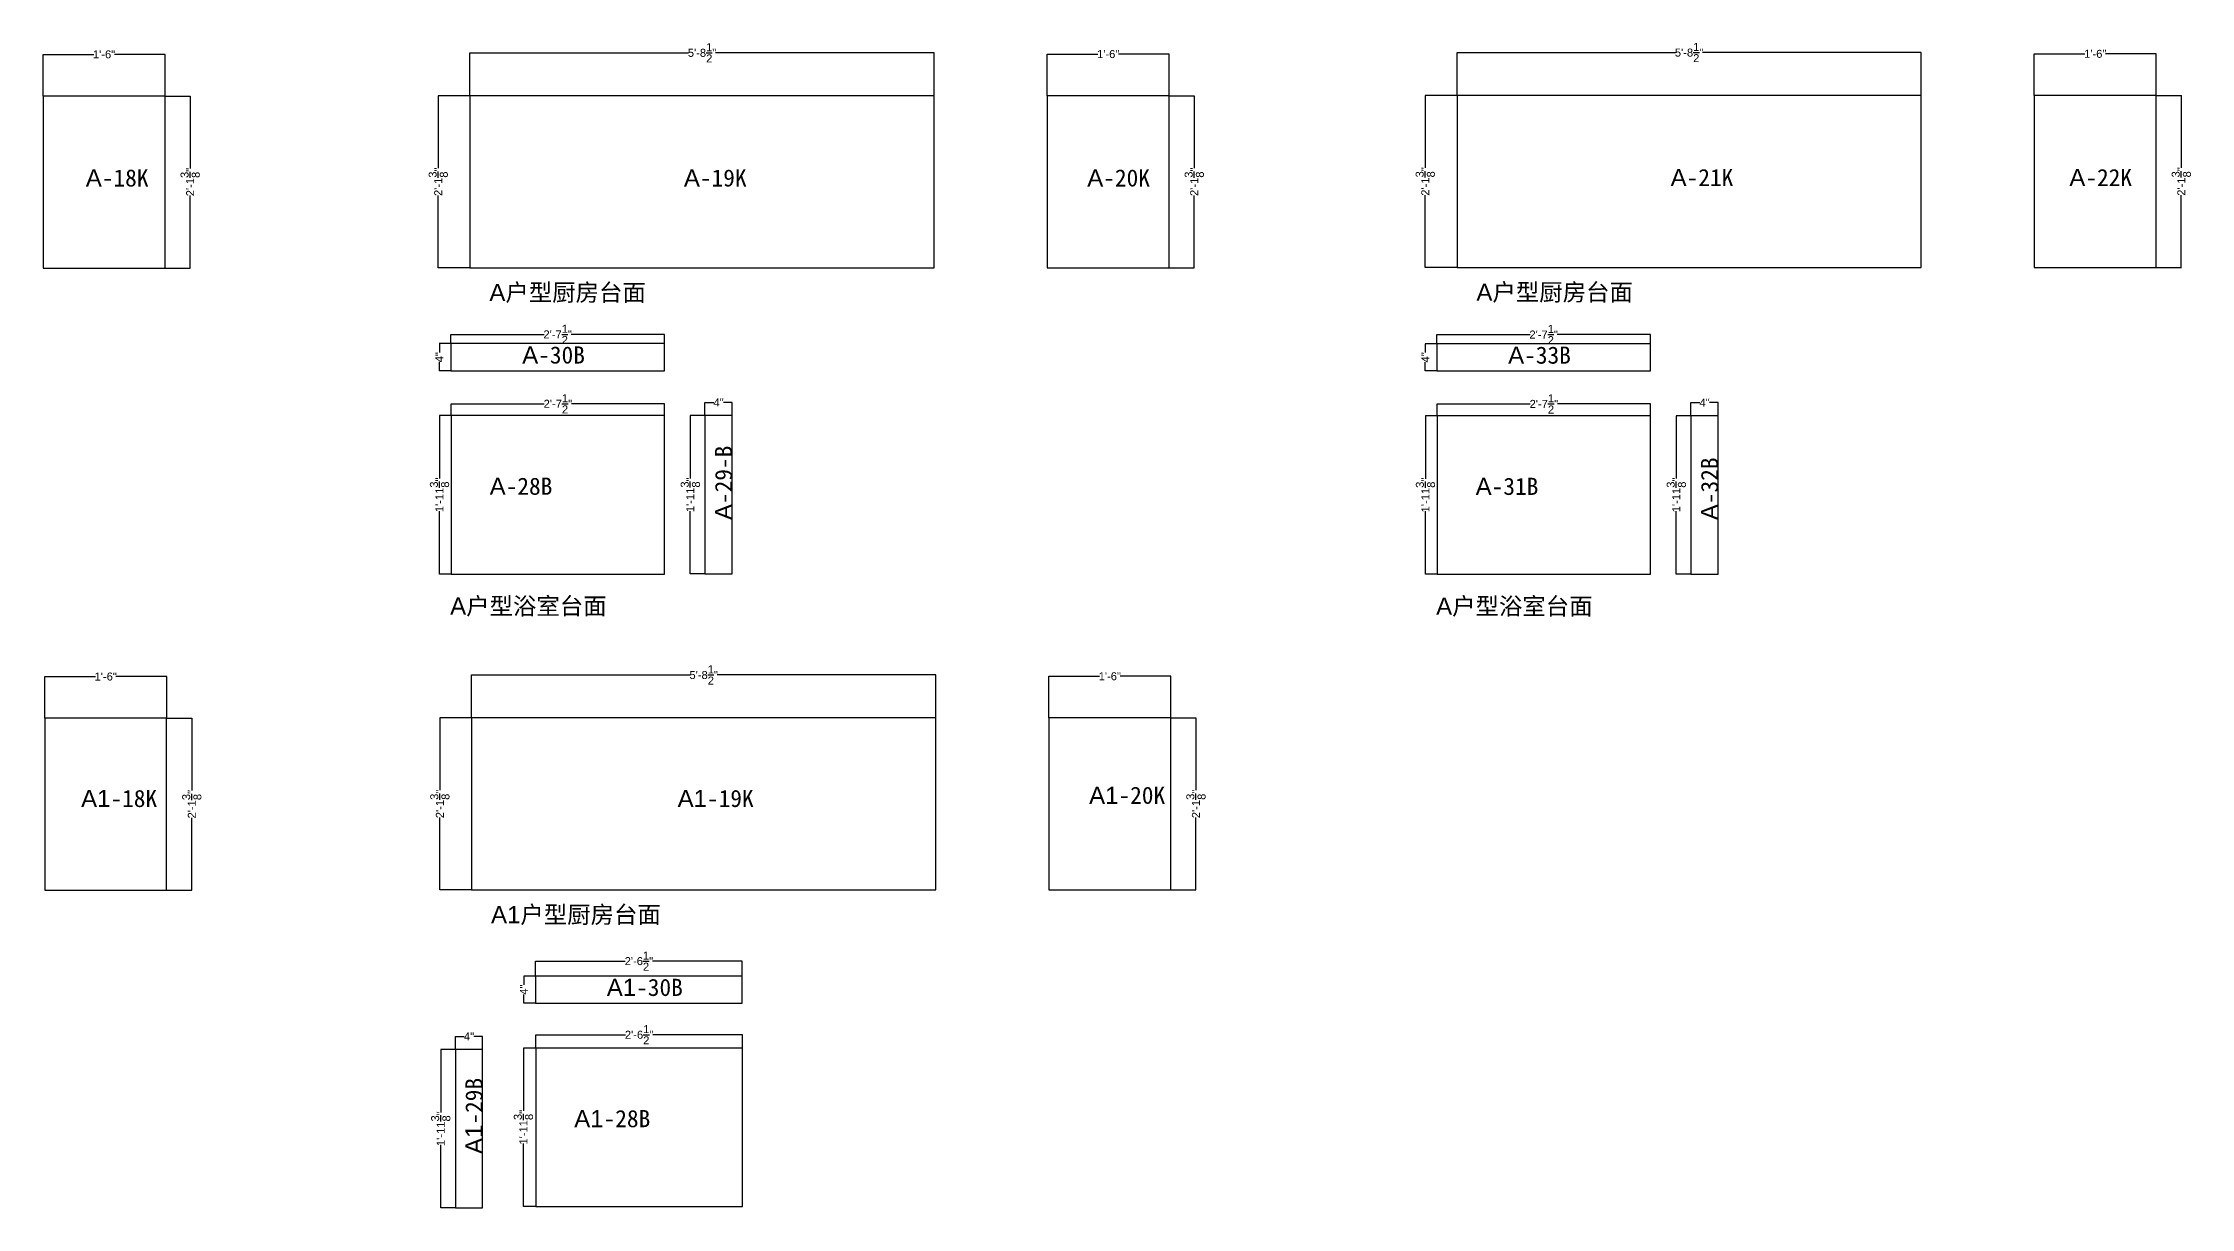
# Model space of a CAD drawing. Header units: inches. Extents: x -997106 to 39633, y -30199 to 1961.
# Drawn here: x 31543 to 39596, y -2409 to 1960 of the extents above; entities that cross this region are included whole.
import ezdxf

# ---------------------------------------------------------------- set-up
doc = ezdxf.new("R2010")
doc.units = ezdxf.units.IN
doc.header["$MEASUREMENT"] = 0
doc.layers.get('Defpoints').update_dxf_attribs({"color": 3})
doc.layers.add('编号', color=10, linetype='Continuous', plot=False)
doc.styles.get("Standard").update_dxf_attribs({"font": 'arial.ttf'})
doc.dimstyles.get("Standard").update_dxf_attribs({"dimtxt": 30, "dimasz": 1, "dimexe": 0.18, "dimexo": 0.0625, "dimgap": 0.09, "dimtad": 0, "dimtoh": 1, "dimdec": 4, "dimlfac": 0.03937, "dimzin": 0, "dimdsep": 46, "dimlunit": 4, "dimtxsty": 'Standard', "dimblk": 'ARCHTICK', "dimcen": 1, "dimadec": 0, "dimazin": 0, "dimtfac": 1, "dimtdec": 4, "dimtix": 1, "dimtofl": 0, "dimtmove": 2, "dimatfit": 3, "dimldrblk": 'ARCHTICK', "dimfxl": 1, "dimtolj": 1, "dimtzin": 0, "dimarcsym": 0})

# ---------------------------------------------------------------- blocks, each defined once
blk = doc.blocks.new('_ArchTick')
at = {"color": 0, "linetype": 'ByBlock', "const_width": 0.15}
blk.add_lwpolyline([(-0.5, -0.5), (0.5, 0.5)], dxfattribs=at)
blk = doc.blocks.new('*D36')
at = {"color": 0, "lineweight": -2, "transparency": 16777216}
for p, q in [((31544, 1761), (31544, 1917.3)), ((31544, 1917.1), (31733.9, 1917.1)), ((32001, 1917.1), (31811, 1917.1)), ((32001, 1761), (32001, 1917.3))]:
    blk.add_line(p, q, dxfattribs=at)
at = {"layer": 'Defpoints', "color": 0, "transparency": 16777216}
for p in [(32001, 1917.1), (31544, 1761), (32001, 1761)]:
    blk.add_point(p, dxfattribs=at)
at = {"color": 0, "lineweight": -2, "transparency": 16777216, "rotation": 180}
blk.add_blockref('_ArchTick', (31544, 1917.1), dxfattribs=at)
at = {"color": 0, "lineweight": -2, "transparency": 16777216}
blk.add_blockref('_ArchTick', (32001, 1917.1), dxfattribs=at)
at = {"color": 0, "transparency": 16777216, "insert": (31772.5, 1917.1), "char_height": 30, "attachment_point": 5}
blk.add_mtext('\\A1;1\'-6"', dxfattribs=at)
blk = doc.blocks.new('*D37')
at = {"color": 0, "lineweight": -2, "transparency": 16777216}
for p, q in [((32001, 1761), (32095.4, 1761)), ((32095.2, 1761), (32095.2, 1489.6)), ((32095.2, 1116), (32095.2, 1387.4)), ((32001, 1116), (32095.4, 1116))]:
    blk.add_line(p, q, dxfattribs=at)
at = {"layer": 'Defpoints', "color": 0, "transparency": 16777216}
for p in [(32001, 1761), (32001, 1116), (32095.2, 1116)]:
    blk.add_point(p, dxfattribs=at)
at = {"color": 0, "lineweight": -2, "transparency": 16777216}
for p, rotation in [((32095.2, 1761), 90), ((32095.2, 1116), 270)]:
    blk.add_blockref('_ArchTick', p, dxfattribs=dict(at, rotation=rotation))
at = {"color": 0, "transparency": 16777216, "insert": (32095.2, 1438.5), "char_height": 30, "attachment_point": 5, "rotation": 90}
blk.add_mtext('\\A1;2\'-1{\\H1x;\\S3/8;}"', dxfattribs=at)
blk = doc.blocks.new('*D38')
at = {"color": 0, "lineweight": -2, "transparency": 16777216}
for p, q in [((33144.3, 1762), (33144.3, 1923.2)), ((33144.3, 1923), (33963.4, 1923)), ((34884.3, 1923), (34065.2, 1923)), ((34884.3, 1762), (34884.3, 1923.2))]:
    blk.add_line(p, q, dxfattribs=at)
at = {"layer": 'Defpoints', "color": 0, "transparency": 16777216}
for p in [(34884.3, 1923), (33144.3, 1762), (34884.3, 1762)]:
    blk.add_point(p, dxfattribs=at)
at = {"color": 0, "lineweight": -2, "transparency": 16777216, "rotation": 180}
blk.add_blockref('_ArchTick', (33144.3, 1923), dxfattribs=at)
at = {"color": 0, "lineweight": -2, "transparency": 16777216}
blk.add_blockref('_ArchTick', (34884.3, 1923), dxfattribs=at)
at = {"color": 0, "transparency": 16777216, "insert": (34014.3, 1923), "char_height": 30, "attachment_point": 5}
blk.add_mtext('\\A1;5\'-8{\\H1x;\\S1/2;}"', dxfattribs=at)
blk = doc.blocks.new('*D39')
at = {"color": 0, "lineweight": -2, "transparency": 16777216}
for p, q in [((33144.2, 1762), (33025.1, 1762)), ((33025.2, 1762), (33025.2, 1490.6)), ((33025.2, 1117), (33025.2, 1388.4)), ((33144.2, 1117), (33025.1, 1117))]:
    blk.add_line(p, q, dxfattribs=at)
at = {"layer": 'Defpoints', "color": 0, "transparency": 16777216}
for p in [(33144.3, 1762), (33025.2, 1117), (33144.3, 1117)]:
    blk.add_point(p, dxfattribs=at)
at = {"color": 0, "lineweight": -2, "transparency": 16777216}
for p, rotation in [((33025.2, 1762), 90), ((33025.2, 1117), 270)]:
    blk.add_blockref('_ArchTick', p, dxfattribs=dict(at, rotation=rotation))
at = {"color": 0, "transparency": 16777216, "insert": (33025.2, 1439.5), "char_height": 30, "attachment_point": 5, "rotation": 90}
blk.add_mtext('\\A1;2\'-1{\\H1x;\\S3/8;}"', dxfattribs=at)
blk = doc.blocks.new('*D40')
at = {"color": 0, "lineweight": -2, "transparency": 16777216}
for p, q in [((35308.4, 1762), (35308.4, 1918.3)), ((35308.4, 1918.1), (35498.3, 1918.1)), ((35765.4, 1918.1), (35575.4, 1918.1)), ((35765.4, 1762), (35765.4, 1918.3))]:
    blk.add_line(p, q, dxfattribs=at)
at = {"layer": 'Defpoints', "color": 0, "transparency": 16777216}
for p in [(35765.4, 1918.1), (35308.4, 1762), (35765.4, 1762)]:
    blk.add_point(p, dxfattribs=at)
at = {"color": 0, "lineweight": -2, "transparency": 16777216, "rotation": 180}
blk.add_blockref('_ArchTick', (35308.4, 1918.1), dxfattribs=at)
at = {"color": 0, "lineweight": -2, "transparency": 16777216}
blk.add_blockref('_ArchTick', (35765.4, 1918.1), dxfattribs=at)
at = {"color": 0, "transparency": 16777216, "insert": (35536.9, 1918.1), "char_height": 30, "attachment_point": 5}
blk.add_mtext('\\A1;1\'-6"', dxfattribs=at)
blk = doc.blocks.new('*D41')
at = {"color": 0, "lineweight": -2, "transparency": 16777216}
for p, q in [((35765.4, 1762), (35859.8, 1762)), ((35859.6, 1762), (35859.6, 1490.6)), ((35859.6, 1117), (35859.6, 1388.4)), ((35765.4, 1117), (35859.8, 1117))]:
    blk.add_line(p, q, dxfattribs=at)
at = {"layer": 'Defpoints', "color": 0, "transparency": 16777216}
for p in [(35765.4, 1762), (35765.4, 1117), (35859.6, 1117)]:
    blk.add_point(p, dxfattribs=at)
at = {"color": 0, "lineweight": -2, "transparency": 16777216}
for p, rotation in [((35859.6, 1762), 90), ((35859.6, 1117), 270)]:
    blk.add_blockref('_ArchTick', p, dxfattribs=dict(at, rotation=rotation))
at = {"color": 0, "transparency": 16777216, "insert": (35859.6, 1439.5), "char_height": 30, "attachment_point": 5, "rotation": 90}
blk.add_mtext('\\A1;2\'-1{\\H1x;\\S3/8;}"', dxfattribs=at)
blk = doc.blocks.new('*D42')
at = {"color": 0, "lineweight": -2, "transparency": 16777216}
for p, q in [((36844.6, 1763), (36844.6, 1924.2)), ((36844.6, 1924), (37663.7, 1924)), ((38584.6, 1924), (37765.5, 1924)), ((38584.6, 1763), (38584.6, 1924.2))]:
    blk.add_line(p, q, dxfattribs=at)
at = {"layer": 'Defpoints', "color": 0, "transparency": 16777216}
for p in [(38584.6, 1924), (36844.6, 1763), (38584.6, 1763)]:
    blk.add_point(p, dxfattribs=at)
at = {"color": 0, "lineweight": -2, "transparency": 16777216, "rotation": 180}
blk.add_blockref('_ArchTick', (36844.6, 1924), dxfattribs=at)
at = {"color": 0, "lineweight": -2, "transparency": 16777216}
blk.add_blockref('_ArchTick', (38584.6, 1924), dxfattribs=at)
at = {"color": 0, "transparency": 16777216, "insert": (37714.6, 1924), "char_height": 30, "attachment_point": 5}
blk.add_mtext('\\A1;5\'-8{\\H1x;\\S1/2;}"', dxfattribs=at)
blk = doc.blocks.new('*D43')
at = {"color": 0, "lineweight": -2, "transparency": 16777216}
for p, q in [((36844.5, 1763), (36725.4, 1763)), ((36725.6, 1763), (36725.6, 1491.6)), ((36725.6, 1118), (36725.6, 1389.4)), ((36844.5, 1118), (36725.4, 1118))]:
    blk.add_line(p, q, dxfattribs=at)
at = {"layer": 'Defpoints', "color": 0, "transparency": 16777216}
for p in [(36844.6, 1763), (36725.6, 1118), (36844.6, 1118)]:
    blk.add_point(p, dxfattribs=at)
at = {"color": 0, "lineweight": -2, "transparency": 16777216}
for p, rotation in [((36725.6, 1763), 90), ((36725.6, 1118), 270)]:
    blk.add_blockref('_ArchTick', p, dxfattribs=dict(at, rotation=rotation))
at = {"color": 0, "transparency": 16777216, "insert": (36725.6, 1440.5), "char_height": 30, "attachment_point": 5, "rotation": 90}
blk.add_mtext('\\A1;2\'-1{\\H1x;\\S3/8;}"', dxfattribs=at)
blk = doc.blocks.new('*D44')
at = {"color": 0, "lineweight": -2, "transparency": 16777216}
for p, q in [((39008.7, 1763), (39008.7, 1919.3)), ((39008.7, 1919.1), (39198.6, 1919.1)), ((39465.7, 1919.1), (39275.7, 1919.1)), ((39465.7, 1763), (39465.7, 1919.3))]:
    blk.add_line(p, q, dxfattribs=at)
at = {"layer": 'Defpoints', "color": 0, "transparency": 16777216}
for p in [(39465.7, 1919.1), (39008.7, 1763), (39465.7, 1763)]:
    blk.add_point(p, dxfattribs=at)
at = {"color": 0, "lineweight": -2, "transparency": 16777216, "rotation": 180}
blk.add_blockref('_ArchTick', (39008.7, 1919.1), dxfattribs=at)
at = {"color": 0, "lineweight": -2, "transparency": 16777216}
blk.add_blockref('_ArchTick', (39465.7, 1919.1), dxfattribs=at)
at = {"color": 0, "transparency": 16777216, "insert": (39237.2, 1919.1), "char_height": 30, "attachment_point": 5}
blk.add_mtext('\\A1;1\'-6"', dxfattribs=at)
blk = doc.blocks.new('*D45')
at = {"color": 0, "lineweight": -2, "transparency": 16777216}
for p, q in [((39465.7, 1763), (39560.1, 1763)), ((39559.9, 1763), (39559.9, 1491.6)), ((39559.9, 1118), (39559.9, 1389.4)), ((39465.7, 1118), (39560.1, 1118))]:
    blk.add_line(p, q, dxfattribs=at)
at = {"layer": 'Defpoints', "color": 0, "transparency": 16777216}
for p in [(39465.7, 1763), (39465.7, 1118), (39559.9, 1118)]:
    blk.add_point(p, dxfattribs=at)
at = {"color": 0, "lineweight": -2, "transparency": 16777216}
for p, rotation in [((39559.9, 1763), 90), ((39559.9, 1118), 270)]:
    blk.add_blockref('_ArchTick', p, dxfattribs=dict(at, rotation=rotation))
at = {"color": 0, "transparency": 16777216, "insert": (39559.9, 1440.5), "char_height": 30, "attachment_point": 5, "rotation": 90}
blk.add_mtext('\\A1;2\'-1{\\H1x;\\S3/8;}"', dxfattribs=at)
blk = doc.blocks.new('*D80')
at = {"color": 0, "lineweight": -2, "transparency": 16777216}
for p, q in [((31550.2, -572), (31550.2, -415.7)), ((31550.2, -415.9), (31740.1, -415.9)), ((32007.2, -415.9), (31817.2, -415.9)), ((32007.2, -572), (32007.2, -415.7))]:
    blk.add_line(p, q, dxfattribs=at)
at = {"layer": 'Defpoints', "color": 0, "transparency": 16777216}
for p in [(32007.2, -415.9), (31550.2, -572), (32007.2, -572)]:
    blk.add_point(p, dxfattribs=at)
at = {"color": 0, "lineweight": -2, "transparency": 16777216, "rotation": 180}
blk.add_blockref('_ArchTick', (31550.2, -415.9), dxfattribs=at)
at = {"color": 0, "lineweight": -2, "transparency": 16777216}
blk.add_blockref('_ArchTick', (32007.2, -415.9), dxfattribs=at)
at = {"color": 0, "transparency": 16777216, "insert": (31778.7, -415.9), "char_height": 30, "attachment_point": 5}
blk.add_mtext('\\A1;1\'-6"', dxfattribs=at)
blk = doc.blocks.new('*D81')
at = {"color": 0, "lineweight": -2, "transparency": 16777216}
for p, q in [((32007.2, -572), (32101.6, -572)), ((32101.4, -572), (32101.4, -843.4)), ((32101.4, -1217), (32101.4, -945.6)), ((32007.2, -1217), (32101.6, -1217))]:
    blk.add_line(p, q, dxfattribs=at)
at = {"layer": 'Defpoints', "color": 0, "transparency": 16777216}
for p in [(32007.2, -572), (32007.2, -1217), (32101.4, -1217)]:
    blk.add_point(p, dxfattribs=at)
at = {"color": 0, "lineweight": -2, "transparency": 16777216}
for p, rotation in [((32101.4, -572), 90), ((32101.4, -1217), 270)]:
    blk.add_blockref('_ArchTick', p, dxfattribs=dict(at, rotation=rotation))
at = {"color": 0, "transparency": 16777216, "insert": (32101.4, -894.5), "char_height": 30, "attachment_point": 5, "rotation": 90}
blk.add_mtext('\\A1;2\'-1{\\H1x;\\S3/8;}"', dxfattribs=at)
blk = doc.blocks.new('*D82')
at = {"color": 0, "lineweight": -2, "transparency": 16777216}
for p, q in [((33150.4, -571), (33150.4, -409.8)), ((33150.4, -410), (33969.5, -410)), ((34890.4, -410), (34071.3, -410)), ((34890.4, -571), (34890.4, -409.8))]:
    blk.add_line(p, q, dxfattribs=at)
at = {"layer": 'Defpoints', "color": 0, "transparency": 16777216}
for p in [(34890.4, -410), (33150.4, -571), (34890.4, -571)]:
    blk.add_point(p, dxfattribs=at)
at = {"color": 0, "lineweight": -2, "transparency": 16777216, "rotation": 180}
blk.add_blockref('_ArchTick', (33150.4, -410), dxfattribs=at)
at = {"color": 0, "lineweight": -2, "transparency": 16777216}
blk.add_blockref('_ArchTick', (34890.4, -410), dxfattribs=at)
at = {"color": 0, "transparency": 16777216, "insert": (34020.4, -410), "char_height": 30, "attachment_point": 5}
blk.add_mtext('\\A1;5\'-8{\\H1x;\\S1/2;}"', dxfattribs=at)
blk = doc.blocks.new('*D83')
at = {"color": 0, "lineweight": -2, "transparency": 16777216}
for p, q in [((33150.3, -571), (33031.2, -571)), ((33031.4, -571), (33031.4, -842.4)), ((33031.4, -1216), (33031.4, -944.6)), ((33150.3, -1216), (33031.2, -1216))]:
    blk.add_line(p, q, dxfattribs=at)
at = {"layer": 'Defpoints', "color": 0, "transparency": 16777216}
for p in [(33150.4, -571), (33031.4, -1216), (33150.4, -1216)]:
    blk.add_point(p, dxfattribs=at)
at = {"color": 0, "lineweight": -2, "transparency": 16777216}
for p, rotation in [((33031.4, -571), 90), ((33031.4, -1216), 270)]:
    blk.add_blockref('_ArchTick', p, dxfattribs=dict(at, rotation=rotation))
at = {"color": 0, "transparency": 16777216, "insert": (33031.4, -893.5), "char_height": 30, "attachment_point": 5, "rotation": 90}
blk.add_mtext('\\A1;2\'-1{\\H1x;\\S3/8;}"', dxfattribs=at)
blk = doc.blocks.new('*D84')
at = {"color": 0, "lineweight": -2, "transparency": 16777216}
for p, q in [((35314.5, -571), (35314.5, -414.7)), ((35314.5, -414.9), (35504.5, -414.9)), ((35771.5, -414.9), (35581.6, -414.9)), ((35771.5, -571), (35771.5, -414.7))]:
    blk.add_line(p, q, dxfattribs=at)
at = {"layer": 'Defpoints', "color": 0, "transparency": 16777216}
for p in [(35771.5, -414.9), (35314.5, -571), (35771.5, -571)]:
    blk.add_point(p, dxfattribs=at)
at = {"color": 0, "lineweight": -2, "transparency": 16777216, "rotation": 180}
blk.add_blockref('_ArchTick', (35314.5, -414.9), dxfattribs=at)
at = {"color": 0, "lineweight": -2, "transparency": 16777216}
blk.add_blockref('_ArchTick', (35771.5, -414.9), dxfattribs=at)
at = {"color": 0, "transparency": 16777216, "insert": (35543, -414.9), "char_height": 30, "attachment_point": 5}
blk.add_mtext('\\A1;1\'-6"', dxfattribs=at)
blk = doc.blocks.new('*D85')
at = {"color": 0, "lineweight": -2, "transparency": 16777216}
for p, q in [((35771.6, -571), (35866, -571)), ((35865.8, -571), (35865.8, -842.4)), ((35865.8, -1216), (35865.8, -944.6)), ((35771.6, -1216), (35866, -1216))]:
    blk.add_line(p, q, dxfattribs=at)
at = {"layer": 'Defpoints', "color": 0, "transparency": 16777216}
for p in [(35771.5, -571), (35771.5, -1216), (35865.8, -1216)]:
    blk.add_point(p, dxfattribs=at)
at = {"color": 0, "lineweight": -2, "transparency": 16777216}
for p, rotation in [((35865.8, -571), 90), ((35865.8, -1216), 270)]:
    blk.add_blockref('_ArchTick', p, dxfattribs=dict(at, rotation=rotation))
at = {"color": 0, "transparency": 16777216, "insert": (35865.8, -893.5), "char_height": 30, "attachment_point": 5, "rotation": 90}
blk.add_mtext('\\A1;2\'-1{\\H1x;\\S3/8;}"', dxfattribs=at)
blk = doc.blocks.new('*D915')
at = {"color": 0, "lineweight": -2, "transparency": 16777216}
for p, q in [((33089.6, -1814.3), (33034.5, -1814.3)), ((33034.7, -1814.3), (33034.7, -2050.2)), ((33034.7, -2408.3), (33034.7, -2172.4)), ((33089.6, -2408.3), (33034.5, -2408.3))]:
    blk.add_line(p, q, dxfattribs=at)
at = {"layer": 'Defpoints', "color": 0, "transparency": 16777216}
for p in [(33089.7, -1814.3), (33034.7, -2408.3), (33089.7, -2408.3)]:
    blk.add_point(p, dxfattribs=at)
at = {"color": 0, "lineweight": -2, "transparency": 16777216}
for p, rotation in [((33034.7, -1814.3), 90), ((33034.7, -2408.3), 270)]:
    blk.add_blockref('_ArchTick', p, dxfattribs=dict(at, rotation=rotation))
at = {"color": 0, "transparency": 16777216, "insert": (33034.7, -2111.3), "char_height": 30, "attachment_point": 5, "rotation": 90}
blk.add_mtext('\\A1;1\'-11{\\H1x;\\S3/8;}"', dxfattribs=at)
blk = doc.blocks.new('*D916')
at = {"color": 0, "lineweight": -2, "transparency": 16777216}
for p, q in [((33089.7, -1814.3), (33089.7, -1765)), ((33089.7, -1765.2), (33122.7, -1765.2)), ((33191.7, -1765.2), (33158.6, -1765.2)), ((33191.7, -1814.3), (33191.7, -1765))]:
    blk.add_line(p, q, dxfattribs=at)
at = {"layer": 'Defpoints', "color": 0, "transparency": 16777216}
for p in [(33191.7, -1765.2), (33089.7, -1814.3), (33191.7, -1814.3)]:
    blk.add_point(p, dxfattribs=at)
at = {"color": 0, "lineweight": -2, "transparency": 16777216, "rotation": 180}
blk.add_blockref('_ArchTick', (33089.7, -1765.2), dxfattribs=at)
at = {"color": 0, "lineweight": -2, "transparency": 16777216}
blk.add_blockref('_ArchTick', (33191.7, -1765.2), dxfattribs=at)
at = {"color": 0, "transparency": 16777216, "insert": (33140.7, -1765.2), "char_height": 30, "attachment_point": 5}
blk.add_mtext('\\A1;4"', dxfattribs=at)
blk = doc.blocks.new('*D914')
at = {"color": 0, "lineweight": -2, "transparency": 16777216}
for p, q in [((33390, -1538.8), (33346, -1538.8)), ((33346.2, -1538.8), (33346.2, -1571.9)), ((33346.2, -1640.8), (33346.2, -1607.7)), ((33390, -1640.8), (33346, -1640.8))]:
    blk.add_line(p, q, dxfattribs=at)
at = {"layer": 'Defpoints', "color": 0, "transparency": 16777216}
for p in [(33390.1, -1538.8), (33346.2, -1640.8), (33390.1, -1640.8)]:
    blk.add_point(p, dxfattribs=at)
at = {"color": 0, "lineweight": -2, "transparency": 16777216}
for p, rotation in [((33346.2, -1538.8), 90), ((33346.2, -1640.8), 270)]:
    blk.add_blockref('_ArchTick', p, dxfattribs=dict(at, rotation=rotation))
at = {"color": 0, "transparency": 16777216, "insert": (33346.2, -1589.8), "char_height": 30, "attachment_point": 5, "rotation": 90}
blk.add_mtext('\\A1;4"', dxfattribs=at)
blk = doc.blocks.new('*D917')
at = {"color": 0, "lineweight": -2, "transparency": 16777216}
for p, q in [((33390.1, -1537.1), (33390.1, -1482.7)), ((33390.1, -1482.9), (33726.4, -1482.9)), ((34165.1, -1482.9), (33828.7, -1482.9)), ((34165.1, -1538.7), (34165.1, -1482.7))]:
    blk.add_line(p, q, dxfattribs=at)
at = {"layer": 'Defpoints', "color": 0, "transparency": 16777216}
for p in [(34165.1, -1482.9), (33390.1, -1537.1), (34165.1, -1538.8)]:
    blk.add_point(p, dxfattribs=at)
at = {"color": 0, "lineweight": -2, "transparency": 16777216, "rotation": 180}
blk.add_blockref('_ArchTick', (33390.1, -1482.9), dxfattribs=at)
at = {"color": 0, "lineweight": -2, "transparency": 16777216}
blk.add_blockref('_ArchTick', (34165.1, -1482.9), dxfattribs=at)
at = {"color": 0, "transparency": 16777216, "insert": (33777.6, -1482.9), "char_height": 30, "attachment_point": 5}
blk.add_mtext('\\A1;2\'-6{\\H1x;\\S1/2;}"', dxfattribs=at)
blk = doc.blocks.new('*D918')
at = {"color": 0, "lineweight": -2, "transparency": 16777216}
for p, q in [((33390.8, -1808.9), (33390.8, -1758.9)), ((33390.8, -1759.1), (33727.2, -1759.1)), ((34165.8, -1759.1), (33829.5, -1759.1)), ((34165.8, -1808.9), (34165.8, -1758.9))]:
    blk.add_line(p, q, dxfattribs=at)
at = {"layer": 'Defpoints', "color": 0, "transparency": 16777216}
for p in [(34165.8, -1759.1), (33390.8, -1808.9), (34165.8, -1808.9)]:
    blk.add_point(p, dxfattribs=at)
at = {"color": 0, "lineweight": -2, "transparency": 16777216, "rotation": 180}
blk.add_blockref('_ArchTick', (33390.8, -1759.1), dxfattribs=at)
at = {"color": 0, "lineweight": -2, "transparency": 16777216}
blk.add_blockref('_ArchTick', (34165.8, -1759.1), dxfattribs=at)
at = {"color": 0, "transparency": 16777216, "insert": (33778.3, -1759.1), "char_height": 30, "attachment_point": 5}
blk.add_mtext('\\A1;2\'-6{\\H1x;\\S1/2;}"', dxfattribs=at)
blk = doc.blocks.new('*D919')
at = {"color": 0, "lineweight": -2, "transparency": 16777216}
for p, q in [((33390.8, -1808.9), (33344.4, -1808.9)), ((33344.6, -1808.9), (33344.6, -2044.8)), ((33344.6, -2402.9), (33344.6, -2167)), ((33390.8, -2402.9), (33344.4, -2402.9))]:
    blk.add_line(p, q, dxfattribs=at)
at = {"layer": 'Defpoints', "color": 0, "transparency": 16777216}
for p in [(33390.8, -1808.9), (33344.6, -2402.9), (33390.8, -2402.9)]:
    blk.add_point(p, dxfattribs=at)
at = {"color": 0, "lineweight": -2, "transparency": 16777216}
for p, rotation in [((33344.6, -1808.9), 90), ((33344.6, -2402.9), 270)]:
    blk.add_blockref('_ArchTick', p, dxfattribs=dict(at, rotation=rotation))
at = {"color": 0, "transparency": 16777216, "insert": (33344.6, -2105.9), "char_height": 30, "attachment_point": 5, "rotation": 90}
blk.add_mtext('\\A1;1\'-11{\\H1x;\\S3/8;}"', dxfattribs=at)
blk = doc.blocks.new('*D1160')
at = {"color": 0, "lineweight": -2, "transparency": 16777216}
for p, q in [((34025.2, 562.7), (33970.2, 562.7)), ((33970.3, 562.7), (33970.3, 326.8)), ((33970.3, -31.3), (33970.3, 204.6)), ((34025.2, -31.3), (33970.2, -31.3))]:
    blk.add_line(p, q, dxfattribs=at)
at = {"layer": 'Defpoints', "color": 0, "transparency": 16777216}
for p in [(34025.3, 562.7), (33970.3, -31.3), (34025.3, -31.3)]:
    blk.add_point(p, dxfattribs=at)
at = {"color": 0, "lineweight": -2, "transparency": 16777216}
for p, rotation in [((33970.3, 562.7), 90), ((33970.3, -31.3), 270)]:
    blk.add_blockref('_ArchTick', p, dxfattribs=dict(at, rotation=rotation))
at = {"color": 0, "transparency": 16777216, "insert": (33970.3, 265.7), "char_height": 30, "attachment_point": 5, "rotation": 90}
blk.add_mtext('\\A1;1\'-11{\\H1x;\\S3/8;}"', dxfattribs=at)
blk = doc.blocks.new('*D1161')
at = {"color": 0, "lineweight": -2, "transparency": 16777216}
for p, q in [((34025.3, 562.8), (34025.3, 612)), ((34025.3, 611.8), (34058.3, 611.8)), ((34127.3, 611.8), (34094.2, 611.8)), ((34127.3, 562.8), (34127.3, 612))]:
    blk.add_line(p, q, dxfattribs=at)
at = {"layer": 'Defpoints', "color": 0, "transparency": 16777216}
for p in [(34127.3, 611.8), (34025.3, 562.7), (34127.3, 562.7)]:
    blk.add_point(p, dxfattribs=at)
at = {"color": 0, "lineweight": -2, "transparency": 16777216, "rotation": 180}
blk.add_blockref('_ArchTick', (34025.3, 611.8), dxfattribs=at)
at = {"color": 0, "lineweight": -2, "transparency": 16777216}
blk.add_blockref('_ArchTick', (34127.3, 611.8), dxfattribs=at)
at = {"color": 0, "transparency": 16777216, "insert": (34076.3, 611.8), "char_height": 30, "attachment_point": 5}
blk.add_mtext('\\A1;4"', dxfattribs=at)
blk = doc.blocks.new('*D1162')
at = {"color": 0, "lineweight": -2, "transparency": 16777216}
for p, q in [((33073.8, 562.5), (33073.8, 607.2)), ((33073.8, 607), (33422.6, 607)), ((33873.8, 607), (33524.9, 607)), ((33873.8, 562.5), (33873.8, 607.2))]:
    blk.add_line(p, q, dxfattribs=at)
at = {"layer": 'Defpoints', "color": 0, "transparency": 16777216}
for p in [(33873.8, 607), (33073.8, 562.5), (33873.8, 562.5)]:
    blk.add_point(p, dxfattribs=at)
at = {"color": 0, "lineweight": -2, "transparency": 16777216, "rotation": 180}
blk.add_blockref('_ArchTick', (33073.8, 607), dxfattribs=at)
at = {"color": 0, "lineweight": -2, "transparency": 16777216}
blk.add_blockref('_ArchTick', (33873.8, 607), dxfattribs=at)
at = {"color": 0, "transparency": 16777216, "insert": (33473.8, 607), "char_height": 30, "attachment_point": 5}
blk.add_mtext('\\A1;2\'-7{\\H1x;\\S1/2;}"', dxfattribs=at)
blk = doc.blocks.new('*D1163')
at = {"color": 0, "lineweight": -2, "transparency": 16777216}
for p, q in [((33073.7, 562.5), (33029.8, 562.5)), ((33030, 562.5), (33030, 326.6)), ((33030, -31.5), (33030, 204.4)), ((33073.7, -31.5), (33029.8, -31.5))]:
    blk.add_line(p, q, dxfattribs=at)
at = {"layer": 'Defpoints', "color": 0, "transparency": 16777216}
for p in [(33073.8, 562.5), (33030, -31.5), (33073.8, -31.5)]:
    blk.add_point(p, dxfattribs=at)
at = {"color": 0, "lineweight": -2, "transparency": 16777216}
for p, rotation in [((33030, 562.5), 90), ((33030, -31.5), 270)]:
    blk.add_blockref('_ArchTick', p, dxfattribs=dict(at, rotation=rotation))
at = {"color": 0, "transparency": 16777216, "insert": (33030, 265.5), "char_height": 30, "attachment_point": 5, "rotation": 90}
blk.add_mtext('\\A1;1\'-11{\\H1x;\\S3/8;}"', dxfattribs=at)
blk = doc.blocks.new('*D1164')
at = {"color": 0, "lineweight": -2, "transparency": 16777216}
for p, q in [((33073, 832.6), (33029.3, 832.6)), ((33029.5, 832.6), (33029.5, 799.5)), ((33073, 730.6), (33029.3, 730.6)), ((33029.5, 730.6), (33029.5, 763.7))]:
    blk.add_line(p, q, dxfattribs=at)
at = {"layer": 'Defpoints', "color": 0, "transparency": 16777216}
for p in [(33073, 832.6), (33029.5, 730.6), (33073, 730.6)]:
    blk.add_point(p, dxfattribs=at)
at = {"color": 0, "lineweight": -2, "transparency": 16777216}
for p, rotation in [((33029.5, 832.6), 90), ((33029.5, 730.6), 270)]:
    blk.add_blockref('_ArchTick', p, dxfattribs=dict(at, rotation=rotation))
at = {"color": 0, "transparency": 16777216, "insert": (33029.5, 781.6), "char_height": 30, "attachment_point": 5, "rotation": 90}
blk.add_mtext('\\A1;4"', dxfattribs=at)
blk = doc.blocks.new('*D1165')
at = {"color": 0, "lineweight": -2, "transparency": 16777216}
for p, q in [((33073, 832.7), (33073, 867.4)), ((33073, 867.2), (33421.9, 867.2)), ((33873, 867.2), (33524.2, 867.2)), ((33873, 832.7), (33873, 867.4))]:
    blk.add_line(p, q, dxfattribs=at)
at = {"layer": 'Defpoints', "color": 0, "transparency": 16777216}
for p in [(33073, 832.6), (33873, 867.2), (33873, 832.6)]:
    blk.add_point(p, dxfattribs=at)
at = {"color": 0, "lineweight": -2, "transparency": 16777216, "rotation": 180}
blk.add_blockref('_ArchTick', (33073, 867.2), dxfattribs=at)
at = {"color": 0, "lineweight": -2, "transparency": 16777216}
blk.add_blockref('_ArchTick', (33873, 867.2), dxfattribs=at)
at = {"color": 0, "transparency": 16777216, "insert": (33473, 867.2), "char_height": 30, "attachment_point": 5}
blk.add_mtext('\\A1;2\'-7{\\H1x;\\S1/2;}"', dxfattribs=at)
blk = doc.blocks.new('*D1166')
at = {"color": 0, "lineweight": -2, "transparency": 16777216}
for p, q in [((37721.5, 562.2), (37666.5, 562.2)), ((37666.7, 562.2), (37666.7, 326.3)), ((37666.7, -31.8), (37666.7, 204.1)), ((37721.5, -31.8), (37666.5, -31.8))]:
    blk.add_line(p, q, dxfattribs=at)
at = {"layer": 'Defpoints', "color": 0, "transparency": 16777216}
for p in [(37721.6, 562.2), (37666.7, -31.8), (37721.6, -31.8)]:
    blk.add_point(p, dxfattribs=at)
at = {"color": 0, "lineweight": -2, "transparency": 16777216}
for p, rotation in [((37666.7, 562.2), 90), ((37666.7, -31.8), 270)]:
    blk.add_blockref('_ArchTick', p, dxfattribs=dict(at, rotation=rotation))
at = {"color": 0, "transparency": 16777216, "insert": (37666.7, 265.2), "char_height": 30, "attachment_point": 5, "rotation": 90}
blk.add_mtext('\\A1;1\'-11{\\H1x;\\S3/8;}"', dxfattribs=at)
blk = doc.blocks.new('*D1167')
at = {"color": 0, "lineweight": -2, "transparency": 16777216}
for p, q in [((37721.6, 562.3), (37721.6, 611.5)), ((37721.6, 611.3), (37754.7, 611.3)), ((37823.6, 611.3), (37790.5, 611.3)), ((37823.6, 562.3), (37823.6, 611.5))]:
    blk.add_line(p, q, dxfattribs=at)
at = {"layer": 'Defpoints', "color": 0, "transparency": 16777216}
for p in [(37823.6, 611.3), (37721.6, 562.2), (37823.6, 562.2)]:
    blk.add_point(p, dxfattribs=at)
at = {"color": 0, "lineweight": -2, "transparency": 16777216, "rotation": 180}
blk.add_blockref('_ArchTick', (37721.6, 611.3), dxfattribs=at)
at = {"color": 0, "lineweight": -2, "transparency": 16777216}
blk.add_blockref('_ArchTick', (37823.6, 611.3), dxfattribs=at)
at = {"color": 0, "transparency": 16777216, "insert": (37772.6, 611.3), "char_height": 30, "attachment_point": 5}
blk.add_mtext('\\A1;4"', dxfattribs=at)
blk = doc.blocks.new('*D1168')
at = {"color": 0, "lineweight": -2, "transparency": 16777216}
for p, q in [((36770.1, 562), (36770.1, 606.7)), ((36770.1, 606.5), (37118.9, 606.5)), ((37570.1, 606.5), (37221.3, 606.5)), ((37570.1, 562), (37570.1, 606.7))]:
    blk.add_line(p, q, dxfattribs=at)
at = {"layer": 'Defpoints', "color": 0, "transparency": 16777216}
for p in [(37570.1, 606.5), (36770.1, 562), (37570.1, 562)]:
    blk.add_point(p, dxfattribs=at)
at = {"color": 0, "lineweight": -2, "transparency": 16777216, "rotation": 180}
blk.add_blockref('_ArchTick', (36770.1, 606.5), dxfattribs=at)
at = {"color": 0, "lineweight": -2, "transparency": 16777216}
blk.add_blockref('_ArchTick', (37570.1, 606.5), dxfattribs=at)
at = {"color": 0, "transparency": 16777216, "insert": (37170.1, 606.5), "char_height": 30, "attachment_point": 5}
blk.add_mtext('\\A1;2\'-7{\\H1x;\\S1/2;}"', dxfattribs=at)
blk = doc.blocks.new('*D1169')
at = {"color": 0, "lineweight": -2, "transparency": 16777216}
for p, q in [((36770, 562), (36726.1, 562)), ((36726.3, 562), (36726.3, 326.1)), ((36726.3, -32), (36726.3, 203.9)), ((36770, -32), (36726.1, -32))]:
    blk.add_line(p, q, dxfattribs=at)
at = {"layer": 'Defpoints', "color": 0, "transparency": 16777216}
for p in [(36770.1, 562), (36726.3, -32), (36770.1, -32)]:
    blk.add_point(p, dxfattribs=at)
at = {"color": 0, "lineweight": -2, "transparency": 16777216}
for p, rotation in [((36726.3, 562), 90), ((36726.3, -32), 270)]:
    blk.add_blockref('_ArchTick', p, dxfattribs=dict(at, rotation=rotation))
at = {"color": 0, "transparency": 16777216, "insert": (36726.3, 265), "char_height": 30, "attachment_point": 5, "rotation": 90}
blk.add_mtext('\\A1;1\'-11{\\H1x;\\S3/8;}"', dxfattribs=at)
blk = doc.blocks.new('*D1170')
at = {"color": 0, "lineweight": -2, "transparency": 16777216}
for p, q in [((36769.3, 832.1), (36725.6, 832.1)), ((36725.8, 832.1), (36725.8, 799)), ((36769.3, 730.1), (36725.6, 730.1)), ((36725.8, 730.1), (36725.8, 763.2))]:
    blk.add_line(p, q, dxfattribs=at)
at = {"layer": 'Defpoints', "color": 0, "transparency": 16777216}
for p in [(36769.4, 832.1), (36725.8, 730.1), (36769.4, 730.1)]:
    blk.add_point(p, dxfattribs=at)
at = {"color": 0, "lineweight": -2, "transparency": 16777216}
for p, rotation in [((36725.8, 832.1), 90), ((36725.8, 730.1), 270)]:
    blk.add_blockref('_ArchTick', p, dxfattribs=dict(at, rotation=rotation))
at = {"color": 0, "transparency": 16777216, "insert": (36725.8, 781.1), "char_height": 30, "attachment_point": 5, "rotation": 90}
blk.add_mtext('\\A1;4"', dxfattribs=at)
blk = doc.blocks.new('*D1171')
at = {"color": 0, "lineweight": -2, "transparency": 16777216}
for p, q in [((36769.4, 832.2), (36769.4, 866.9)), ((36769.4, 866.7), (37118.2, 866.7)), ((37569.4, 866.7), (37220.5, 866.7)), ((37569.4, 832.2), (37569.4, 866.9))]:
    blk.add_line(p, q, dxfattribs=at)
at = {"layer": 'Defpoints', "color": 0, "transparency": 16777216}
for p in [(36769.4, 832.1), (37569.4, 866.7), (37569.4, 832.1)]:
    blk.add_point(p, dxfattribs=at)
at = {"color": 0, "lineweight": -2, "transparency": 16777216, "rotation": 180}
blk.add_blockref('_ArchTick', (36769.4, 866.7), dxfattribs=at)
at = {"color": 0, "lineweight": -2, "transparency": 16777216}
blk.add_blockref('_ArchTick', (37569.4, 866.7), dxfattribs=at)
at = {"color": 0, "transparency": 16777216, "insert": (37169.4, 866.7), "char_height": 30, "attachment_point": 5}
blk.add_mtext('\\A1;2\'-7{\\H1x;\\S1/2;}"', dxfattribs=at)

msp = doc.modelspace()

# ---------------------------------------------------------------- linework, layer by layer
for points in [[(31543.97247, 1115.97634), (32000.97247, 1115.97634), (32000.97247, 1760.97634), (31543.97247, 1760.97634)], [(33144.25657, 1116.97634), (34884.25657, 1116.97634), (34884.25657, 1761.97634), (33144.25657, 1761.97634)], [(35308.37072, 1116.97634), (35765.37072, 1116.97634), (35765.37072, 1761.97634), (35308.37072, 1761.97634)], [(36844.57261, 1117.97634), (38584.57261, 1117.97634), (38584.57261, 1762.97634), (36844.57261, 1762.97634)], [(39008.68677, 1117.97634), (39465.68677, 1117.97634), (39465.68677, 1762.97634), (39008.68677, 1762.97634)], [(33073.03735, 730.60527), (33873.03735, 730.60527), (33873.03735, 832.60527), (33073.03735, 832.60527)], [(36769.35961, 730.10527), (37569.35961, 730.10527), (37569.35961, 832.10527), (36769.35961, 832.10527)], [(33073.77064, -31.5271), (33873.77064, -31.5271), (33873.77064, 562.4729), (33073.77064, 562.4729)], [(34025.27653, -31.28061), (34127.27653, -31.28061), (34127.27653, 562.71939), (34025.27653, 562.71939)], [(36770.09289, -32.0271), (37570.09289, -32.0271), (37570.09289, 561.9729), (36770.09289, 561.9729)], [(37721.59878, -31.78061), (37823.59878, -31.78061), (37823.59878, 562.21939), (37721.59878, 562.21939)], [(31550.1547, -1217.01361), (32007.1547, -1217.01361), (32007.1547, -572.01361), (31550.1547, -572.01361)], [(33150.4084, -1216.01361), (34890.4084, -1216.01361), (34890.4084, -571.01361), (33150.4084, -571.01361)], [(35314.52255, -1216.01361), (35771.52255, -1216.01361), (35771.52255, -571.01361), (35314.52255, -571.01361)], [(33390.07941, -1640.7855), (34165.07941, -1640.7855), (34165.07941, -1538.7855), (33390.07941, -1538.7855)], [(33089.65505, -2408.32936), (33191.65505, -2408.32936), (33191.65505, -1814.32936), (33089.65505, -1814.32936)], [(33390.8127, -2402.91787), (34165.8127, -2402.91787), (34165.8127, -1808.91787), (33390.8127, -1808.91787)]]:
    msp.add_lwpolyline(points, close=True)

# ---------------------------------------------------------------- texts
at = {"char_height": 64.3508622, "attachment_point": 1}
for s, insert in [('A{\\fSimSun|b0|i0|c134|p2;户型厨房台面}', (33217.02397, 1056.7076)), ('A{\\fSimSun|b0|i0|c134|p2;户型厨房台面}', (36917.34002, 1057.7076)), ('A{\\fSimSun|b0|i0|c134|p2;户型浴室台面}', (33069.9654, -119.24396)), ('A{\\fSimSun|b0|i0|c134|p2;户型浴室台面}', (36766.28766, -119.74396)), ('A1{\\fSimSun|b0|i0|c134|p2;户型厨房台面}', (33223.17581, -1276.28234))]:
    msp.add_mtext(s, dxfattribs=dict(at, insert=insert))
at = {"layer": '编号', "char_height": 64.3508622, "attachment_point": 1}
for s, insert in [('A{\\fSimSun|b0|i0|c134|p2;-18K}', (31704.02913, 1486.08508)), ('A{\\fSimSun|b0|i0|c134|p2;-19K}', (33946.25148, 1486.08508)), ('A{\\fSimSun|b0|i0|c134|p2;-20K}', (35458.40046, 1486.08508)), ('A{\\fSimSun|b0|i0|c134|p2;-21K}', (37645.33357, 1487.48546)), ('A{\\fSimSun|b0|i0|c134|p2;-22K}', (39140.15301, 1487.48546)), ('A{\\fSimSun|b0|i0|c134|p2;-30B}', (33340.0469, 822.15839)), ('A{\\fSimSun|b0|i0|c134|p2;-33B}', (37036.36915, 821.65839)), ('A{\\fSimSun|b0|i0|c134|p2;-28B}', (33218.11485, 330.08713)), ('A{\\fSimSun|b0|i0|c134|p2;-31B}', (36914.4371, 329.58713)), ('A1{\\fSimSun|b0|i0|c134|p2;-18K}', (31686.43117, -840.72769)), ('A1{\\fSimSun|b0|i0|c134|p2;-19K}', (33922.82905, -840.72769)), ('A1{\\fSimSun|b0|i0|c134|p2;-20K}', (35465.40307, -828.89937)), ('A1{\\fSimSun|b0|i0|c134|p2;-30B}', (33657.08896, -1549.23238)), ('A1{\\fSimSun|b0|i0|c134|p2;-28B}', (33535.15691, -2041.30364))]:
    msp.add_mtext(s, dxfattribs=dict(at, insert=insert))
at = {"layer": '编号', "char_height": 64.3508622, "attachment_point": 1, "rotation": 90}
for s, insert in [('A{\\fSimSun|b0|i0|c134|p2;-29-B}', (34062.66229, 171.05006)), ('A{\\fSimSun|b0|i0|c134|p2;-32B}', (37758.98455, 170.55006)), ('A1{\\fSimSun|b0|i0|c134|p2;-29B}', (33127.04081, -2205.99868))]:
    msp.add_mtext(s, dxfattribs=dict(at, insert=insert))

# ---------------------------------------------------------------- dimensions: what is measured, and where the dimension line sits
for base, p1, p2, picture, middle in [((32000.97247, 1917.07576), (31543.97247, 1760.97634), (32000.97247, 1760.97634), '*D36', (31772.47247, 1917.07576)), ((34884.25657, 1923.0391), (33144.25657, 1761.97634), (34884.25657, 1761.97634), '*D38', (34014.25657, 1923.0391)), ((35765.37072, 1918.07576), (35308.37072, 1761.97634), (35765.37072, 1761.97634), '*D40', (35536.87072, 1918.07576)), ((38584.57261, 1924.0391), (36844.57261, 1762.97634), (38584.57261, 1762.97634), '*D42', (37714.57261, 1924.0391)), ((39465.68677, 1919.07576), (39008.68677, 1762.97634), (39465.68677, 1762.97634), '*D44', (39237.18677, 1919.07576)), ((33873.03735, 867.23371), (33073.03735, 832.60527), (33873.03735, 832.60527), '*D1165', (33473.03735, 867.23371)), ((37569.35961, 866.73371), (36769.35961, 832.10527), (37569.35961, 832.10527), '*D1171', (37169.35961, 866.73371)), ((33873.77064, 607.03972), (33073.77064, 562.4729), (33873.77064, 562.4729), '*D1162', (33473.77064, 607.03972)), ((34127.27653, 611.82025), (34025.27653, 562.71939), (34127.27653, 562.71939), '*D1161', (34076.27653, 611.82025)), ((37570.09289, 606.53972), (36770.09289, 561.9729), (37570.09289, 561.9729), '*D1168', (37170.09289, 606.53972)), ((37823.59878, 611.32025), (37721.59878, 562.21939), (37823.59878, 562.21939), '*D1167', (37772.59878, 611.32025)), ((32007.1547, -415.91419), (31550.1547, -572.01361), (32007.1547, -572.01361), '*D80', (31778.6547, -415.91419)), ((34890.4084, -409.95085), (33150.4084, -571.01361), (34890.4084, -571.01361), '*D82', (34020.4084, -409.95085)), ((35771.52255, -414.91419), (35314.52255, -571.01361), (35771.52255, -571.01361), '*D84', (35543.02255, -414.91419)), ((34165.0794148346, -1482.8688946191), (33390.0794148346, -1537.128301268), (34165.0794148346, -1538.7855010021), '*D917', (33777.5794148346, -1482.8688946191)), ((33191.65505, -1765.2285), (33089.65505, -1814.32936), (33191.65505, -1814.32936), '*D916', (33140.65505, -1765.2285)), ((34165.8127011497, -1759.0987114474), (33390.8127011497, -1808.9178731485), (34165.8127011497, -1808.9178731485), '*D918', (33778.3127011497, -1759.0987114474))]:
    dim = msp.add_linear_dim(base=base, p1=p1, p2=p2, dimstyle='Standard')
    dim.commit()
    dim.dimension.update_dxf_attribs({"geometry": picture, "text_midpoint": middle})
for base, p1, p2, picture, middle in [((32095.222451815, 1115.9763357264), (32000.9724721903, 1760.9763357264), (32000.9724721903, 1115.9763357264), '*D37', (32095.222451815, 1438.4763357264)), ((33025.2479728953, 1116.9763357264), (33144.2565672841, 1761.9763357264), (33144.2565672841, 1116.9763357264), '*D39', (33025.2479728953, 1439.4763357264)), ((35859.620697396, 1116.9763357264), (35765.3707177713, 1761.9763357264), (35765.3707177713, 1116.9763357264), '*D41', (35859.620697396, 1439.4763357264)), ((36725.5640201563, 1117.9763357264), (36844.5726145451, 1762.9763357264), (36844.5726145451, 1117.9763357264), '*D43', (36725.5640201563, 1440.4763357264)), ((39559.936744657, 1117.9763357264), (39465.6867650323, 1762.9763357264), (39465.6867650323, 1117.9763357264), '*D45', (39559.936744657, 1440.4763357264)), ((33029.5016, 730.60527), (33073.03735, 832.60527), (33073.03735, 730.60527), '*D1164', (33029.5016, 781.60527)), ((36725.82385, 730.10527), (36769.35961, 832.10527), (36769.35961, 730.10527), '*D1170', (36725.82385, 781.10527)), ((33029.95103, -31.5271), (33073.77064, 562.4729), (33073.77064, -31.5271), '*D1163', (33029.95103, 265.4729)), ((33970.33084, -31.28061), (34025.27653, 562.71939), (34025.27653, -31.28061), '*D1160', (33970.33084, 265.71939)), ((36726.27328, -32.0271), (36770.09289, 561.9729), (36770.09289, -32.0271), '*D1169', (36726.27328, 264.9729)), ((37666.65309, -31.78061), (37721.59878, 562.21939), (37721.59878, -31.78061), '*D1166', (37666.65309, 265.21939)), ((32101.4046760575, -1217.0136075602), (32007.1546964327, -572.0136075602), (32007.1546964327, -1217.0136075602), '*D81', (32101.4046760574, -894.5136075602)), ((33031.3998084881, -1216.0136075602), (33150.4084028769, -571.0136075602), (33150.4084028769, -1216.0136075602), '*D83', (33031.3998084881, -893.5136075602)), ((35865.7725329888, -1216.0136075602), (35771.5225533641, -571.0136075602), (35771.5225533641, -1216.0136075602), '*D85', (35865.7725329888, -893.5136075602)), ((33346.19142, -1640.7855), (33390.07941, -1538.7855), (33390.07941, -1640.7855), '*D914', (33346.19142, -1589.7855)), ((33034.70935, -2408.32936), (33089.65505, -1814.32936), (33089.65505, -2408.32936), '*D915', (33034.70935, -2111.32936)), ((33344.61709, -2402.91787), (33390.8127, -1808.91787), (33390.8127, -2402.91787), '*D919', (33344.61709, -2105.91787))]:
    dim = msp.add_linear_dim(base=base, p1=p1, p2=p2, angle=90, dimstyle='Standard')
    dim.commit()
    dim.dimension.update_dxf_attribs({"geometry": picture, "text_midpoint": middle})

doc.saveas('drawing.dxf')
